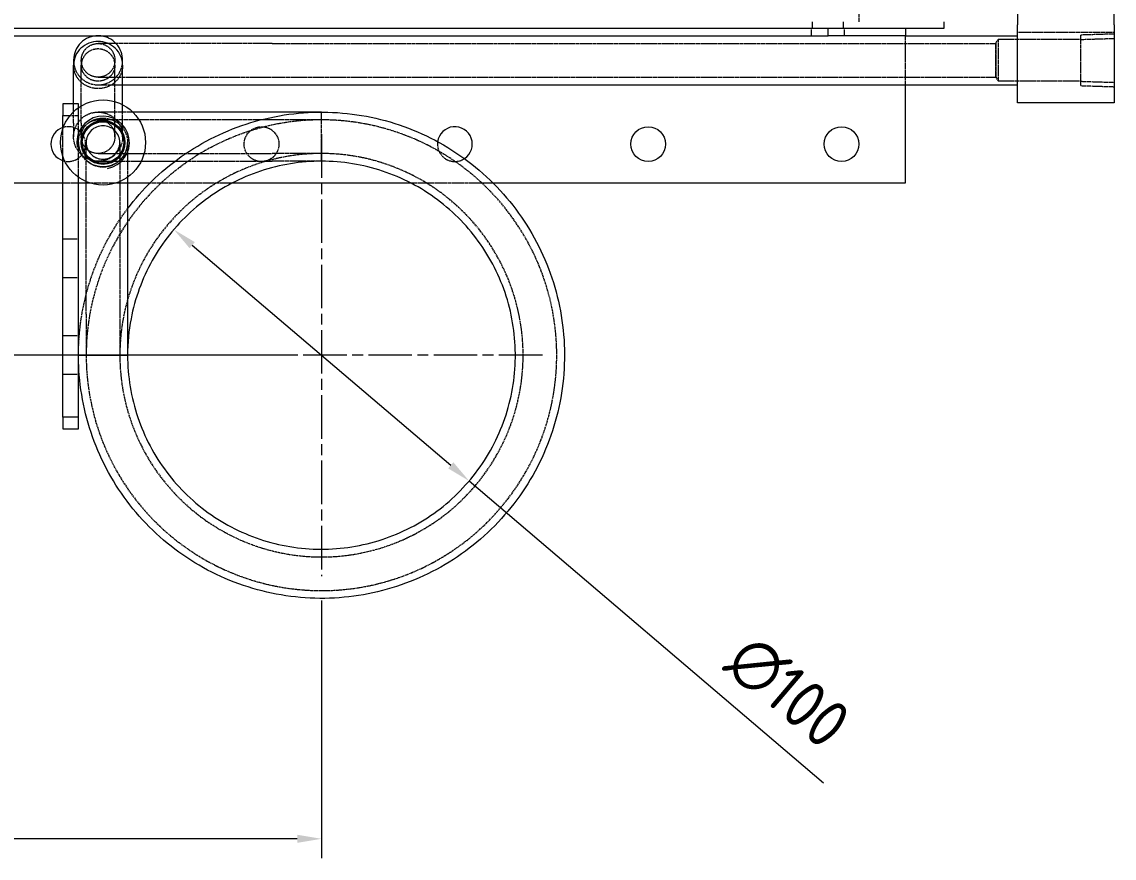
# Model space of a CAD drawing. Header units: millimetres. Extents: x 0 to 2102, y 0 to 1485.
# Drawn here: x 340.9 to 623.3, y 1011.3 to 1227.5 of the extents above; entities that cross this region are included whole.
import ezdxf

# ---------------------------------------------------------------- set-up
doc = ezdxf.new("R2010")
doc.units = ezdxf.units.MM
doc.header["$LTSCALE"] = 2.5
doc.linetypes.add('CHAIN', pattern=[0.3543, 0.2362, -0.0295, 0.0591, -0.0295])
doc.linetypes.add('DASHED', pattern=[0.2067, 0.1654, -0.0413])
for name, color, linetype, lineweight in [('가려진 것(ISO)', 2, 'DASHED', 5), ('가시적인 것(ISO)', 3, 'Continuous', 5), ('가시적인 좁은 것(ISO)', 3, 'Continuous', 5), ('중심 표식(ISO)', 1, 'Continuous', 5), ('치수(ISO)', 2, 'Continuous', 5)]:
    doc.layers.add(name, color=color, linetype=linetype, lineweight=lineweight)
doc.styles.add('치수 텍스트_PSTEK_POSCO', font='isocp.shx')
doc.dimstyles.new('치수_PSTEK_POSCO', dxfattribs={"dimscale": 2.5, "dimtxt": 5, "dimasz": 2.5, "dimexe": 2, "dimexo": 2.5, "dimgap": 1, "dimtad": 1, "dimrnd": 1e-08, "dimdsep": 46, "dimtxsty": '치수 텍스트_PSTEK_POSCO', "dimcen": 0.09, "dimdle": 10, "dimclrd": 7, "dimclre": 7, "dimclrt": 2, "dimadec": 1, "dimazin": 2, "dimtfac": 1, "dimtmove": 0, "dimatfit": 3, "dimfxl": 0, "dimtolj": 1, "dimlwd": -1, "dimlwe": -1, "dimarcsym": 0})

# ---------------------------------------------------------------- blocks, each defined once
blk = doc.blocks.new('*D40')
at = {"layer": 'Defpoints', "color": 0}
for p in [(418.34, 1312.04), (193.34, 1141.28), (418.34, 1141.28)]:
    blk.add_point(p, dxfattribs=at)
at = {"layer": '치수(ISO)', "color": 7}
for p, q in [((412.09, 1312.04), (188.34, 1312.04)), ((193.34, 1305.79), (193.34, 1147.53)), ((412.09, 1141.28), (188.34, 1141.28))]:
    blk.add_line(p, q, dxfattribs=at)
for points in [[(192.3, 1305.79), (194.39, 1305.79), (193.34, 1312.04)], [(192.3, 1147.53), (194.39, 1147.53), (193.34, 1141.28)]]:
    blk.add_solid(points, dxfattribs=at)
at = {"layer": '치수(ISO)', "color": 2, "insert": (184.59, 1205.72), "char_height": 12.5, "attachment_point": 4, "rotation": 90, "style": '치수 텍스트_PSTEK_POSCO'}
blk.add_mtext('\\A1;170.76', dxfattribs=at)
blk = doc.blocks.new('*D41')
at = {"layer": 'Defpoints', "color": 0}
for p in [(236.35, 1185.86), (418.34, 1084.13), (236.35, 1016.28)]:
    blk.add_point(p, dxfattribs=at)
at = {"layer": '치수(ISO)', "color": 7}
for p, q in [((236.35, 1179.61), (236.35, 1011.28)), ((418.34, 1077.88), (418.34, 1011.28)), ((412.09, 1016.28), (242.6, 1016.28))]:
    blk.add_line(p, q, dxfattribs=at)
for points in [[(242.6, 1017.32), (242.6, 1015.23), (236.35, 1016.28)], [(412.09, 1017.32), (412.09, 1015.23), (418.34, 1016.28)]]:
    blk.add_solid(points, dxfattribs=at)
at = {"layer": '치수(ISO)', "color": 2, "insert": (316.97, 1025.03), "char_height": 12.5, "attachment_point": 4, "style": '치수 텍스트_PSTEK_POSCO'}
blk.add_mtext('\\A1;182', dxfattribs=at)
blk = doc.blocks.new('*D43')
at = {"layer": 'Defpoints', "color": 0}
for p in [(380.16, 1173.78), (456.53, 1108.77)]:
    blk.add_point(p, dxfattribs=at)
at = {"layer": '치수(ISO)', "color": 7}
for p, q in [((384.92, 1169.73), (451.77, 1112.82)), ((456.53, 1108.77), (548.16, 1030.76))]:
    blk.add_line(p, q, dxfattribs=at)
for points in [[(385.59, 1170.52), (384.24, 1168.94), (380.16, 1173.78)], [(452.45, 1113.61), (451.09, 1112.03), (456.53, 1108.77)]]:
    blk.add_solid(points, dxfattribs=at)
at = {"layer": '치수(ISO)', "color": 2, "insert": (520.59, 1069.87), "char_height": 12.5, "attachment_point": 4, "rotation": 319.5918, "style": '치수 텍스트_PSTEK_POSCO'}
blk.add_mtext('\\A1; \\fAIGDT|b0|i0;\\H12.5000;n\\fisocp|b0|i0;\\H12.5000;100', dxfattribs=at)

msp = doc.modelspace()

# ---------------------------------------------------------------- linework, layer by layer
at = {"layer": '가려진 것(ISO)', "ltscale": 0.774069}
for p, q in [((557.346, 1229.456), (557.346, 1227.456)), ((545.346, 1225.856), (545.346, 1227.456)), ((553.346, 1225.856), (553.346, 1227.456)), ((545.096, 1223.856), (545.096, 1225.856)), ((553.596, 1223.856), (553.596, 1225.856))]:
    msp.add_line(p, q, dxfattribs=at)
at = {"layer": '가려진 것(ISO)', "ltscale": 0.75994}
msp.add_line((569.346, 1221.856), (569.346, 1223.856), dxfattribs=at)
at = {"layer": '가려진 것(ISO)', "ltscale": 0.722079}
msp.add_line((598.346, 1224.811), (623.346, 1224.811), dxfattribs=at)
at = {"layer": '가려진 것(ISO)', "ltscale": 0.724613}
for p, q in [((623.346, 1224.311), (614.738, 1224.042)), ((614.738, 1222.913), (623.346, 1223.182)), ((614.738, 1212.092), (623.346, 1211.823)), ((614.738, 1210.963), (623.346, 1210.694))]:
    msp.add_line(p, q, dxfattribs=at)
at = {"layer": '가려진 것(ISO)', "ltscale": 0.722872}
msp.add_line((614.738, 1210.963), (614.738, 1224.042), dxfattribs=at)
at = {"layer": '가려진 것(ISO)', "ltscale": 0.727602}
for p, q in [((405.578, 1221.856), (360.578, 1221.856)), ((360.578, 1213.156), (405.578, 1213.156)), ((405.578, 1202.127), (360.578, 1202.127)), ((360.578, 1193.427), (405.578, 1193.427))]:
    msp.add_line(p, q, dxfattribs=at)
at = {"layer": '가려진 것(ISO)', "ltscale": 0.725839}
msp.add_line((405.578, 1221.856), (592.742, 1221.856), dxfattribs=at)
at = {"layer": '가려진 것(ISO)', "ltscale": 0.714012}
msp.add_line((569.346, 1211.156), (569.346, 1221.856), dxfattribs=at)
at = {"layer": '가려진 것(ISO)', "ltscale": 0.756509}
msp.add_line((592.742, 1221.856), (593.346, 1222.862), dxfattribs=at)
at = {"layer": '가려진 것(ISO)', "ltscale": 0.724071}
msp.add_line((593.346, 1222.862), (593.346, 1212.143), dxfattribs=at)
at = {"layer": '가려진 것(ISO)', "ltscale": 0.726267}
for p, q in [((614.738, 1222.862), (593.346, 1222.862)), ((614.738, 1212.143), (593.346, 1212.143))]:
    msp.add_line(p, q, dxfattribs=at)
at = {"layer": '가려진 것(ISO)', "ltscale": 0.716013}
for p, q in [((356.228, 1217.506), (356.228, 1216.283)), ((364.928, 1216.283), (364.928, 1217.506))]:
    msp.add_line(p, q, dxfattribs=at)
at = {"layer": '가려진 것(ISO)', "ltscale": 0.726214}
for p, q in [((356.228, 1201.246), (356.228, 1216.283)), ((364.928, 1201.246), (364.928, 1216.283))]:
    msp.add_line(p, q, dxfattribs=at)
at = {"layer": '가려진 것(ISO)', "ltscale": 0.725819}
msp.add_line((405.578, 1213.156), (592.737, 1213.156), dxfattribs=at)
at = {"layer": '가려진 것(ISO)', "ltscale": 0.76288}
msp.add_line((592.737, 1213.156), (593.346, 1212.143), dxfattribs=at)
at = {"layer": '가려진 것(ISO)', "ltscale": 0.720375}
msp.add_line((360.578, 1211.156), (366.928, 1211.156), dxfattribs=at)
at = {"layer": '가려진 것(ISO)', "ltscale": 0.722789}
msp.add_line((354.228, 1201.246), (354.228, 1206.277), dxfattribs=at)
at = {"layer": '가려진 것(ISO)', "ltscale": 0.774773}
msp.add_line((355.496, 1203.277), (355.496, 1205.259), dxfattribs=at)
at = {"layer": '가려진 것(ISO)', "ltscale": 0.726643}
msp.add_line((369.551, 1204.127), (360.578, 1204.127), dxfattribs=at)
at = {"layer": '가려진 것(ISO)', "ltscale": 0.724778}
msp.add_line((366.928, 1201.246), (366.928, 1206.032), dxfattribs=at)
at = {"layer": '가려진 것(ISO)', "ltscale": 0.688593}
msp.add_line((353.361, 1203.277), (355.496, 1203.277), dxfattribs=at)
at = {"layer": '가려진 것(ISO)', "ltscale": 0.725669}
for p, q in [((354.228, 1201.246), (354.228, 1197.777)), ((356.228, 1201.246), (356.228, 1197.777)), ((364.928, 1197.777), (364.928, 1201.246)), ((366.928, 1197.777), (366.928, 1201.246))]:
    msp.add_line(p, q, dxfattribs=at)
at = {"layer": '가려진 것(ISO)', "ltscale": 0.719273}
msp.add_line((355.496, 1187.295), (355.496, 1203.277), dxfattribs=at)
at = {"layer": '가려진 것(ISO)', "ltscale": 0.72669}
for p, q in [((418.346, 1202.127), (405.578, 1202.127)), ((418.346, 1193.427), (405.578, 1193.427)), ((418.346, 1191.427), (405.578, 1191.427))]:
    msp.add_line(p, q, dxfattribs=at)
at = {"layer": '가려진 것(ISO)', "ltscale": 0.7209}
msp.add_line((351.496, 1192.552), (351.496, 1200.002), dxfattribs=at)
at = {"layer": '가려진 것(ISO)', "ltscale": 0.728105}
msp.add_line((360.578, 1191.427), (371.719, 1191.427), dxfattribs=at)
at = {"layer": '가려진 것(ISO)', "ltscale": 0.726235}
msp.add_line((380.463, 1191.427), (405.578, 1191.427), dxfattribs=at)
at = {"layer": '가려진 것(ISO)', "ltscale": 0.718164}
msp.add_line((351.496, 1185.856), (368.196, 1185.856), dxfattribs=at)
at = {"layer": '가려진 것(ISO)', "ltscale": 0.724221}
for p, q in [((374.042, 1185.856), (395.374, 1185.856)), ((441.318, 1185.856), (462.649, 1185.856))]:
    msp.add_line(p, q, dxfattribs=at)
at = {"layer": '가려진 것(ISO)', "ltscale": 0.703699}
for p, q in [((355.496, 1171.277), (351.496, 1171.277)), ((355.496, 1161.277), (351.496, 1161.277)), ((355.496, 1146.277), (351.496, 1146.277)), ((355.496, 1136.277), (351.496, 1136.277))]:
    msp.add_line(p, q, dxfattribs=at)
at = {"layer": '가려진 것(ISO)', "ltscale": 0.714357}
for p, q in [((357.496, 1151.914), (357.496, 1141.277)), ((366.196, 1151.914), (366.196, 1141.277))]:
    msp.add_line(p, q, dxfattribs=at)
at = {"layer": '가려진 것(ISO)', "ltscale": 0.729543}
msp.add_circle((402.846, 1195.856), 4.5, dxfattribs=at)
at = {"layer": '가려진 것(ISO)', "ltscale": 0.725879}
msp.add_arc((352.846, 1195.856), 4.5, 252.5424, 107.4576, dxfattribs=at)
at = {"layer": '가려진 것(ISO)', "ltscale": 0.713088}
msp.add_arc((452.846, 1195.856), 4.5, 172.01839, 303.38707, dxfattribs=at)
at = {"layer": '가려진 것(ISO)', "ltscale": 0.726075}
msp.add_ellipse((361.846, 1196.277), major_axis=(-6.35, 0), ratio=0.9936247, dxfattribs=at)
at = {"layer": '가려진 것(ISO)', "ltscale": 0.724547}
for points, knots in [([(360.578, 1221.856), (360.257, 1221.856), (359.938, 1221.821), (359.312, 1221.68), (359.008, 1221.576), (358.206, 1221.196), (357.746, 1220.856), (356.983, 1220.019), (356.686, 1219.53), (356.298, 1218.466), (356.209, 1217.901), (356.254, 1216.769), (356.386, 1216.213), (356.857, 1215.183), (357.191, 1214.718), (358.018, 1213.944), (358.503, 1213.641), (359.562, 1213.239), (360.126, 1213.143), (361.259, 1213.173), (361.816, 1213.298), (362.853, 1213.756), (363.321, 1214.083), (364.107, 1214.9), (364.416, 1215.381), (364.832, 1216.435), (364.935, 1216.997), (364.92, 1218.13), (364.802, 1218.689), (364.359, 1219.732), (364.037, 1220.205), (363.231, 1221), (362.754, 1221.316), (361.706, 1221.746), (361.145, 1221.856), (360.578, 1221.856)], [-2.7413814, -2.7413814, -2.7413814, -2.7413814, -2.6451683, -2.6451683, -2.5489552, -2.5489552, -2.3790248, -2.3790248, -2.2090945, -2.2090945, -2.0391642, -2.0391642, -1.8692338, -1.8692338, -1.6993035, -1.6993035, -1.5293731, -1.5293731, -1.3594428, -1.3594428, -1.1895124, -1.1895124, -1.0195821, -1.0195821, -0.8496517, -0.8496517, -0.6797214, -0.6797214, -0.509791, -0.509791, -0.3398607, -0.3398607, -0.1699303, -0.1699303, 0, 0, 0, 0]), ([(592.742, 1221.856), (592.742, 1221.856), (592.742, 1221.853), (592.742, 1221.809), (592.741, 1221.661), (592.741, 1221.163), (592.741, 1220.817), (592.74, 1219.972), (592.74, 1219.481), (592.739, 1218.415), (592.739, 1217.85), (592.738, 1216.722), (592.738, 1216.169), (592.737, 1215.146), (592.737, 1214.686), (592.737, 1213.922), (592.737, 1213.624), (592.736, 1213.231), (592.737, 1213.14), (592.737, 1213.178), (592.737, 1213.306), (592.737, 1213.768), (592.738, 1214.098), (592.738, 1214.916), (592.739, 1215.397), (592.739, 1216.448), (592.74, 1217.009), (592.74, 1218.139), (592.741, 1218.696), (592.741, 1219.735), (592.741, 1220.206), (592.742, 1220.602), (592.742, 1220.835), (592.742, 1221.04), (592.742, 1221.387), (592.742, 1221.528), (592.742, 1221.781), (592.742, 1221.856), (592.742, 1221.856)], [-2.4018416, -2.4018416, -2.4018416, -2.4018416, -2.3726947, -2.3726947, -2.2028271, -2.2028271, -2.0333275, -2.0333275, -1.8638357, -1.8638357, -1.6943519, -1.6943519, -1.5248763, -1.5248763, -1.3554091, -1.3554091, -1.1859506, -1.1859506, -1.0165008, -1.0165008, -0.8470601, -0.8470601, -0.6776286, -0.6776286, -0.5082065, -0.5082065, -0.3387942, -0.3387942, -0.169392, -0.169392, 0, 0, 0, 0.0994591, 0.0994591, 0.1990124, 0.1990124, 0.339499, 0.339499, 0.339499, 0.339499]), ([(360.578, 1202.127), (360.257, 1202.127), (359.938, 1202.092), (359.312, 1201.951), (359.008, 1201.846), (358.206, 1201.467), (357.746, 1201.127), (356.983, 1200.29), (356.686, 1199.801), (356.298, 1198.737), (356.209, 1198.172), (356.254, 1197.04), (356.386, 1196.484), (356.857, 1195.453), (357.191, 1194.989), (358.018, 1194.215), (358.503, 1193.912), (359.562, 1193.51), (360.126, 1193.414), (361.259, 1193.443), (361.816, 1193.569), (362.853, 1194.026), (363.321, 1194.354), (364.107, 1195.171), (364.416, 1195.652), (364.832, 1196.705), (364.935, 1197.268), (364.92, 1198.401), (364.802, 1198.96), (364.359, 1200.002), (364.037, 1200.475), (363.231, 1201.271), (362.754, 1201.586), (361.706, 1202.016), (361.145, 1202.127), (360.578, 1202.127)], [-2.7413814, -2.7413814, -2.7413814, -2.7413814, -2.6451683, -2.6451683, -2.5489552, -2.5489552, -2.3790248, -2.3790248, -2.2090945, -2.2090945, -2.0391642, -2.0391642, -1.8692338, -1.8692338, -1.6993035, -1.6993035, -1.5293731, -1.5293731, -1.3594428, -1.3594428, -1.1895124, -1.1895124, -1.0195821, -1.0195821, -0.8496517, -0.8496517, -0.6797214, -0.6797214, -0.509791, -0.509791, -0.3398607, -0.3398607, -0.1699303, -0.1699303, 0, 0, 0, 0])]:
    msp.add_open_spline(points, degree=3, knots=knots, dxfattribs=at)
at = {"layer": '가려진 것(ISO)', "ltscale": 0.735198}
for points, knots in [([(360.578, 1220.45), (360.577, 1220.45), (360.576, 1220.45), (360.008, 1220.449), (359.448, 1220.343), (358.399, 1219.93), (357.922, 1219.628), (357.116, 1218.864), (356.794, 1218.409), (356.351, 1217.408), (356.234, 1216.871), (356.228, 1216.312), (356.228, 1216.298), (356.228, 1216.283)], [0.68137623, 0.68137623, 0.68137623, 0.68137623, 0.68171987, 0.68171987, 0.85164767, 0.85164767, 1.0218082, 1.0218082, 1.19226333, 1.19226333, 1.36275004, 1.36275004, 1.36738789, 1.36738789, 1.36738789, 1.36738789]), ([(364.928, 1216.283), (364.928, 1216.298), (364.928, 1216.312), (364.922, 1216.883), (364.8, 1217.432), (364.345, 1218.437), (364.022, 1218.885), (363.216, 1219.64), (362.741, 1219.939), (361.698, 1220.345), (361.141, 1220.45), (360.578, 1220.45)], [-0.00464278, -0.00464278, -0.00464278, -0.00464278, 0, 0, 0.17421461, 0.17421461, 0.34351129, 0.34351129, 0.51260319, 0.51260319, 0.68137623, 0.68137623, 0.68137623, 0.68137623])]:
    msp.add_open_spline(points, degree=3, knots=knots, dxfattribs=at)
at = {"layer": '가려진 것(ISO)', "ltscale": 0.728396}
for points, knots in [([(354.228, 1217.506), (354.228, 1216.708), (354.379, 1215.916), (354.976, 1214.404), (355.427, 1213.702), (356.574, 1212.509), (357.258, 1212.031), (358.771, 1211.363), (359.585, 1211.18), (361.238, 1211.137), (362.061, 1211.277), (363.607, 1211.864), (364.315, 1212.306), (365.522, 1213.437), (366.01, 1214.114), (366.697, 1215.618), (366.891, 1216.43), (366.927, 1217.34), (366.928, 1217.423), (366.928, 1217.506)], [1.0005727, 1.0005727, 1.0005727, 1.0005727, 1.2402962, 1.2402962, 1.4883554, 1.4883554, 1.7364147, 1.7364147, 1.9844739, 1.9844739, 2.2325332, 2.2325332, 2.4805924, 2.4805924, 2.7286516, 2.7286516, 2.9767109, 2.9767109, 3.0017325, 3.0017325, 3.0017325, 3.0017325]), ([(360.578, 1204.127), (359.751, 1204.127), (358.932, 1203.966), (357.402, 1203.338), (356.706, 1202.877), (355.529, 1201.716), (355.06, 1201.025), (354.412, 1199.504), (354.24, 1198.687), (354.218, 1197.034), (354.369, 1196.213), (354.976, 1194.675), (355.427, 1193.972), (356.574, 1192.78), (357.258, 1192.302), (358.771, 1191.634), (359.585, 1191.451), (361.238, 1191.408), (362.061, 1191.547), (363.607, 1192.135), (364.315, 1192.577), (365.522, 1193.707), (366.01, 1194.385), (366.697, 1195.889), (366.891, 1196.701), (366.956, 1198.353), (366.827, 1199.178), (366.26, 1200.731), (365.827, 1201.445), (364.713, 1202.667), (364.041, 1203.163), (362.871, 1203.717), (362.427, 1203.87), (361.513, 1204.075), (361.046, 1204.127), (360.578, 1204.127)], [0, 0, 0, 0, 0.2480592, 0.2480592, 0.4961185, 0.4961185, 0.7441777, 0.7441777, 0.992237, 0.992237, 1.2402962, 1.2402962, 1.4883554, 1.4883554, 1.7364147, 1.7364147, 1.9844739, 1.9844739, 2.2325332, 2.2325332, 2.4805924, 2.4805924, 2.7286516, 2.7286516, 2.9767109, 2.9767109, 3.2247701, 3.2247701, 3.4728294, 3.4728294, 3.7208886, 3.7208886, 3.8613376, 3.8613376, 4.0017867, 4.0017867, 4.0017867, 4.0017867]), ([(418.346, 1191.427), (418.346, 1191.427), (418.346, 1191.428), (418.346, 1191.451), (418.346, 1191.634), (418.346, 1192.302), (418.346, 1192.78), (418.346, 1193.972), (418.346, 1194.675), (418.346, 1196.213), (418.346, 1197.034), (418.346, 1198.687), (418.346, 1199.504), (418.346, 1201.025), (418.346, 1201.716), (418.346, 1202.877), (418.346, 1203.338), (418.346, 1203.966), (418.346, 1204.062), (418.346, 1204.127)], [-2.0011503, -2.0011503, -2.0011503, -2.0011503, -1.9844739, -1.9844739, -1.7364147, -1.7364147, -1.4883554, -1.4883554, -1.2402962, -1.2402962, -0.992237, -0.992237, -0.7441777, -0.7441777, -0.4961185, -0.4961185, -0.2480592, -0.2480592, 0, 0, 0, 0])]:
    msp.add_open_spline(points, degree=3, knots=knots, dxfattribs=at)
at = {"layer": '가려진 것(ISO)', "ltscale": 0.729044}
msp.add_open_spline([(366.928, 1216.283), (366.928, 1216.261), (366.928, 1216.238), (366.919, 1215.425), (366.749, 1214.642), (366.104, 1213.18), (365.635, 1212.515), (364.457, 1211.396), (363.758, 1210.952), (362.225, 1210.347), (361.406, 1210.192), (359.756, 1210.192), (358.942, 1210.345), (357.42, 1210.941), (356.728, 1211.377), (355.553, 1212.478), (355.082, 1213.134), (354.417, 1214.602), (354.238, 1215.404), (354.228, 1216.238), (354.228, 1216.261), (354.228, 1216.283)], degree=3, knots=[-0.0069437, -0.0069437, -0.0069437, -0.0069437, 0, 0, 0.2482328, 0.2482328, 0.4972073, 0.4972073, 0.7462968, 0.7462968, 0.9944835, 0.9944835, 1.241308, 1.241308, 1.4875658, 1.4875658, 1.7345325, 1.7345325, 1.9891333, 1.9891333, 1.9960783, 1.9960783, 1.9960783, 1.9960783], dxfattribs=at)
at = {"layer": '가려진 것(ISO)', "ltscale": 0.73525}
msp.add_open_spline([(364.928, 1216.283), (364.928, 1216.268), (364.928, 1216.253), (364.923, 1215.831), (364.857, 1215.426), (364.603, 1214.648), (364.416, 1214.278), (363.859, 1213.492), (363.454, 1213.106), (362.511, 1212.507), (361.983, 1212.298), (360.873, 1212.086), (360.301, 1212.085), (359.187, 1212.293), (358.656, 1212.502), (357.707, 1213.102), (357.298, 1213.49), (356.66, 1214.392), (356.436, 1214.899), (356.262, 1215.698), (356.231, 1215.967), (356.228, 1216.253), (356.228, 1216.268), (356.228, 1216.283)], degree=3, knots=[-0.0046404, -0.0046404, -0.0046404, -0.0046404, 0, 0, 0.1277231, 0.1277231, 0.2556607, 0.2556607, 0.4255081, 0.4255081, 0.5952154, 0.5952154, 0.7652195, 0.7652195, 0.9357144, 0.9357144, 1.1065371, 1.1065371, 1.2773599, 1.2773599, 1.3622857, 1.3622857, 1.3669252, 1.3669252, 1.3669252, 1.3669252], dxfattribs=at)
at = {"layer": '가려진 것(ISO)', "ltscale": 0.726031}
msp.add_open_spline([(357.496, 1141.277), (357.496, 1144.343), (357.729, 1147.415), (359.174, 1156.901), (361.238, 1163.281), (367.182, 1174.844), (371.115, 1180.184), (380.349, 1189.244), (385.765, 1193.075), (397.384, 1198.768), (403.731, 1200.699), (416.551, 1202.444), (423.183, 1202.278), (435.9, 1199.898), (442.143, 1197.653), (453.464, 1191.389), (458.683, 1187.293), (467.456, 1177.784), (471.12, 1172.252), (476.453, 1160.464), (478.188, 1154.061), (479.539, 1141.193), (479.17, 1134.569), (476.4, 1121.931), (473.964, 1115.76), (467.356, 1104.637), (463.102, 1099.546), (453.327, 1091.069), (447.686, 1087.577), (435.74, 1082.608), (429.287, 1081.07), (416.384, 1080.116), (409.774, 1080.687), (397.227, 1083.844), (391.133, 1086.468), (380.218, 1093.414), (375.26, 1097.823), (367.087, 1107.853), (363.77, 1113.599), (359.171, 1125.692), (357.831, 1132.19), (357.515, 1139.527), (357.496, 1140.402), (357.496, 1141.277)], degree=3, knots=[257.2218153, 257.2218153, 257.2218153, 257.2218153, 258.1406103, 258.1406103, 260.1030229, 260.1030229, 262.0448845, 262.0448845, 263.9874818, 263.9874818, 265.9300529, 265.9300529, 267.872625, 267.872625, 269.815197, 269.815197, 271.757769, 271.757769, 273.7003411, 273.7003411, 275.6429131, 275.6429131, 277.5854851, 277.5854851, 279.5280571, 279.5280571, 281.4706292, 281.4706292, 283.4132012, 283.4132012, 285.3557732, 285.3557732, 287.2983452, 287.2983452, 289.2409173, 289.2409173, 291.1834893, 291.1834893, 293.1260613, 293.1260613, 295.0686333, 295.0686333, 295.3313686, 295.3313686, 295.3313686, 295.3313686], dxfattribs=at)
at = {"layer": '가려진 것(ISO)', "ltscale": 0.725766}
msp.add_open_spline([(355.496, 1196.277), (355.496, 1196.204), (355.497, 1196.13), (355.523, 1195.389), (355.656, 1194.717), (356.123, 1193.462), (356.465, 1192.862), (357.311, 1191.812), (357.828, 1191.348), (358.97, 1190.616), (359.61, 1190.338), (360.927, 1190.003), (361.621, 1189.941), (362.972, 1190.037), (363.646, 1190.195), (364.89, 1190.705), (365.477, 1191.062), (366.494, 1191.93), (366.937, 1192.45), (367.633, 1193.596), (367.893, 1194.237), (368.115, 1195.222), (368.163, 1195.556), (368.192, 1196.019), (368.196, 1196.148), (368.196, 1196.277)], degree=3, knots=[0, 0, 0, 0, 0.0220429, 0.0220429, 0.2223729, 0.2223729, 0.4240107, 0.4240107, 0.6271201, 0.6271201, 0.8310897, 0.8310897, 1.0348123, 1.0348123, 1.2373399, 1.2373399, 1.4383962, 1.4383962, 1.6382945, 1.6382945, 1.8406462, 1.8406462, 1.9412008, 1.9412008, 1.9798693, 1.9798693, 1.9798693, 1.9798693], dxfattribs=at)
at = {"layer": '가려진 것(ISO)', "ltscale": 0.727065}
msp.add_open_spline([(357.496, 1151.914), (357.496, 1157.284), (357.496, 1162.623), (357.496, 1172.32), (357.496, 1176.816), (357.496, 1184.524), (357.496, 1187.83), (357.496, 1192.85), (357.496, 1194.626), (357.496, 1195.988), (357.496, 1196.234), (357.496, 1196.274), (357.496, 1196.276), (357.496, 1196.277), (357.496, 1196.277), (357.496, 1196.277), (357.496, 1196.277), (357.496, 1196.277), (357.496, 1196.277), (357.496, 1196.277), (357.496, 1196.277), (357.496, 1196.277), (357.496, 1196.277), (357.496, 1196.277), (357.496, 1196.277), (357.496, 1196.277)], degree=3, knots=[0, 0, 0, 0, 1.621457, 1.621457, 3.2136237, 3.2136237, 4.8068419, 4.8068419, 6.4000227, 6.4000227, 7.1888976, 7.1888976, 7.2386906, 7.2386906, 7.2573628, 7.2573628, 7.2598628, 7.2598628, 7.2604878, 7.2604878, 7.2605659, 7.2605659, 7.260605, 7.260605, 7.2606245, 7.2606245, 7.2606245, 7.2606245], dxfattribs=at)
at = {"layer": '가려진 것(ISO)', "ltscale": 0.727071}
msp.add_open_spline([(366.196, 1196.277), (366.196, 1196.277), (366.196, 1196.277), (366.196, 1196.277), (366.196, 1196.277), (366.196, 1196.277), (366.196, 1196.277), (366.196, 1196.277), (366.196, 1196.277), (366.196, 1196.277), (366.196, 1196.277), (366.196, 1196.277), (366.196, 1196.277), (366.196, 1196.276), (366.196, 1196.27), (366.196, 1196.248), (366.196, 1196.228), (366.196, 1196.127), (366.196, 1196), (366.196, 1195.466), (366.196, 1194.904), (366.196, 1192.61), (366.196, 1190.225), (366.196, 1184.115), (366.196, 1180.313), (366.196, 1171.736), (366.196, 1166.841), (366.196, 1158.55), (366.196, 1155.243), (366.196, 1151.914)], degree=3, knots=[0.0000042, 0.0000042, 0.0000042, 0.0000042, 0.0000488, 0.0000488, 0.0001465, 0.0001465, 0.0005371, 0.0005371, 0.0020996, 0.0020996, 0.0052246, 0.0052246, 0.0157277, 0.0157277, 0.1277676, 0.1277676, 0.2771614, 0.2771614, 0.6758174, 0.6758174, 1.464692, 1.464692, 3.0578957, 3.0578957, 4.650468, 4.650468, 6.2606901, 6.2606901, 7.2657797, 7.2657797, 7.2657797, 7.2657797], dxfattribs=at)
at = {"layer": '가려진 것(ISO)', "ltscale": 0.727174}
msp.add_open_spline([(368.196, 1196.277), (368.196, 1196.277), (368.196, 1196.277), (368.196, 1196.277), (368.196, 1196.277), (368.196, 1196.277), (368.196, 1196.277), (368.196, 1196.277), (368.196, 1196.277), (368.196, 1196.277), (368.196, 1196.277), (368.196, 1196.277), (368.196, 1196.277), (368.196, 1196.276), (368.196, 1196.27), (368.196, 1196.248), (368.196, 1196.228), (368.196, 1196.127), (368.196, 1196), (368.196, 1195.466), (368.196, 1194.904), (368.196, 1192.631), (368.196, 1190.291), (368.196, 1187.295)], degree=3, knots=[0.0000053, 0.0000053, 0.0000053, 0.0000053, 0.0000488, 0.0000488, 0.0001465, 0.0001465, 0.0005371, 0.0005371, 0.0020996, 0.0020996, 0.0052246, 0.0052246, 0.0157277, 0.0157277, 0.1277676, 0.1277676, 0.2771614, 0.2771614, 0.6758174, 0.6758174, 1.464692, 1.464692, 3.0360386, 3.0360386, 3.0360386, 3.0360386], dxfattribs=at)
at = {"layer": '가려진 것(ISO)', "ltscale": 0.725587}
msp.add_open_spline([(366.196, 1141.277), (366.196, 1135.632), (367.136, 1129.915), (370.721, 1119.318), (373.377, 1114.293), (380.056, 1105.441), (384.162, 1101.505), (393.291, 1095.205), (398.428, 1092.762), (409.077, 1089.659), (414.722, 1088.958), (425.806, 1089.366), (431.384, 1090.48), (441.776, 1094.358), (446.719, 1097.171), (455.361, 1104.125), (459.167, 1108.352), (465.178, 1117.674), (467.459, 1122.885), (470.229, 1133.625), (470.752, 1139.289), (469.998, 1150.356), (468.711, 1155.896), (464.51, 1166.162), (461.544, 1171.015), (454.323, 1179.435), (449.979, 1183.107), (440.474, 1188.824), (435.195, 1190.941), (424.373, 1193.374), (418.695, 1193.72), (407.658, 1192.62), (402.16, 1191.161), (392.031, 1186.641), (387.273, 1183.525), (379.083, 1176.045), (375.548, 1171.588), (370.131, 1161.909), (368.18, 1156.566), (366.513, 1147.893), (366.2, 1144.583), (366.2, 1141.277)], degree=3, knots=[0, 0, 0, 0, 1.6955723, 1.6955723, 3.3604785, 3.3604785, 5.0264869, 5.0264869, 6.692456, 6.692456, 8.3584266, 8.3584266, 10.0243971, 10.0243971, 11.6903675, 11.6903675, 13.356338, 13.356338, 15.0223085, 15.0223085, 16.688279, 16.688279, 18.3542495, 18.3542495, 20.02022, 20.02022, 21.6861904, 21.6861904, 23.3521609, 23.3521609, 25.0181314, 25.0181314, 26.6841019, 26.6841019, 28.3500724, 28.3500724, 30.0160429, 30.0160429, 31.6820133, 31.6820133, 32.6689632, 32.6689632, 32.6689632, 32.6689632], dxfattribs=at)
at = {"layer": '가려진 것(ISO)', "ltscale": 0.722495}
msp.add_open_spline([(355.496, 1141.277), (355.496, 1144.465), (355.74, 1147.659), (357.245, 1157.474), (359.383, 1164.06), (364.109, 1173.234), (366.033, 1176.288), (368.2, 1179.157)], degree=3, knots=[265.6602945, 265.6602945, 265.6602945, 265.6602945, 266.6154877, 266.6154877, 268.6417745, 268.6417745, 269.7143712, 269.7143712, 269.7143712, 269.7143712], dxfattribs=at)
at = {"layer": '가시적인 것(ISO)'}
for p, q in [((598.346, 1246.811), (598.346, 1226.656)), ((623.346, 1226.656), (623.346, 1246.811)), ((579.346, 1225.856), (579.346, 1227.456)), ((598.346, 1206.502), (598.346, 1226.656)), ((623.346, 1226.656), (623.346, 1206.502)), ((226.346, 1225.856), (579.346, 1225.856)), ((256.346, 1223.856), (549.346, 1223.856)), ((549.346, 1223.856), (549.346, 1225.856)), ((569.346, 1223.856), (549.346, 1223.856)), ((569.346, 1225.856), (569.346, 1223.856)), ((569.346, 1223.856), (598.346, 1223.856)), ((354.228, 1217.506), (354.228, 1216.283)), ((354.228, 1206.277), (354.228, 1216.283)), ((366.928, 1216.283), (366.928, 1217.506)), ((366.928, 1206.032), (366.928, 1216.283)), ((366.928, 1211.156), (405.578, 1211.156)), ((405.578, 1211.156), (598.346, 1211.156)), ((569.346, 1185.856), (569.346, 1211.156)), ((351.496, 1206.277), (351.496, 1203.277)), ((355.496, 1206.277), (351.496, 1206.277)), ((355.496, 1205.259), (355.496, 1206.277)), ((623.346, 1206.502), (598.346, 1206.502)), ((405.578, 1204.127), (369.551, 1204.127)), ((418.346, 1204.127), (405.578, 1204.127)), ((351.496, 1203.277), (353.361, 1203.277)), ((351.496, 1200.002), (351.496, 1203.277)), ((351.496, 1125.277), (351.496, 1192.552)), ((371.719, 1191.427), (380.463, 1191.427)), ((355.496, 1125.277), (355.496, 1187.295)), ((236.346, 1185.856), (351.496, 1185.856)), ((368.196, 1185.856), (374.042, 1185.856)), ((395.374, 1185.856), (441.318, 1185.856)), ((462.649, 1185.856), (569.346, 1185.856)), ((368.196, 1151.914), (368.196, 1141.277)), ((355.496, 1141.277), (368.196, 1141.277)), ((351.496, 1125.277), (351.496, 1122.277)), ((355.496, 1125.277), (351.496, 1125.277)), ((355.496, 1122.277), (355.496, 1125.277)), ((351.496, 1122.277), (355.496, 1122.277))]:
    msp.add_line(p, q, dxfattribs=at)
for centre, radius in [((361.846, 1196.277), 11), ((361.846, 1196.277), 5.679), ((361.846, 1196.277), 5.41), ((361.846, 1196.277), 5.359), ((502.846, 1195.856), 4.5), ((552.846, 1195.856), 4.5)]:
    msp.add_circle(centre, radius, dxfattribs=at)
for centre, start, end in [((352.846, 1195.856), 107.4576, 252.5424), ((452.846, 1195.856), 303.38707, 172.01839)]:
    msp.add_arc(centre, 4.5, start, end, dxfattribs=at)
for points, knots in [([(360.578, 1223.856), (359.751, 1223.856), (358.932, 1223.695), (357.402, 1223.067), (356.706, 1222.607), (355.529, 1221.445), (355.06, 1220.755), (354.412, 1219.233), (354.24, 1218.417), (354.228, 1217.562), (354.228, 1217.534), (354.228, 1217.506)], [0, 0, 0, 0, 0.2480592, 0.2480592, 0.4961185, 0.4961185, 0.7441777, 0.7441777, 0.992237, 0.992237, 1.0005727, 1.0005727, 1.0005727, 1.0005727]), ([(366.928, 1217.506), (366.928, 1218.249), (366.798, 1218.986), (366.26, 1220.461), (365.827, 1221.175), (364.713, 1222.397), (364.041, 1222.893), (362.871, 1223.447), (362.427, 1223.599), (361.513, 1223.805), (361.046, 1223.856), (360.578, 1223.856)], [3.0017325, 3.0017325, 3.0017325, 3.0017325, 3.2247701, 3.2247701, 3.4728294, 3.4728294, 3.7208886, 3.7208886, 3.8613376, 3.8613376, 4.0017867, 4.0017867, 4.0017867, 4.0017867]), ([(360.578, 1222.364), (359.756, 1222.364), (358.941, 1222.211), (357.419, 1221.617), (356.726, 1221.181), (355.551, 1220.082), (355.081, 1219.428), (354.416, 1217.962), (354.238, 1217.161), (354.228, 1216.327), (354.228, 1216.305), (354.228, 1216.283)], [0.9944683, 0.9944683, 0.9944683, 0.9944683, 1.2412819, 1.2412819, 1.4878055, 1.4878055, 1.7344605, 1.7344605, 1.9889297, 1.9889297, 1.9958788, 1.9958788, 1.9958788, 1.9958788]), ([(366.928, 1216.283), (366.928, 1216.305), (366.928, 1216.327), (366.919, 1217.157), (366.742, 1217.954), (366.081, 1219.419), (365.611, 1220.075), (364.436, 1221.177), (363.743, 1221.614), (362.219, 1222.211), (361.403, 1222.364), (360.578, 1222.364)], [-0.0069416, -0.0069416, -0.0069416, -0.0069416, 0, 0, 0.2531766, 0.2531766, 0.5003435, 0.5003435, 0.7471374, 0.7471374, 0.9944683, 0.9944683, 0.9944683, 0.9944683]), ([(368.2, 1179.157), (370.084, 1181.651), (372.151, 1184.007), (379.144, 1190.855), (384.742, 1194.808), (396.747, 1200.676), (403.304, 1202.665), (416.546, 1204.456), (423.396, 1204.279), (436.528, 1201.809), (442.974, 1199.485), (454.661, 1193.007), (460.048, 1188.771), (469.101, 1178.943), (472.88, 1173.227), (478.378, 1161.048), (480.166, 1154.433), (481.55, 1141.142), (481.164, 1134.301), (478.293, 1121.25), (475.773, 1114.878), (468.94, 1103.395), (464.541, 1098.141), (454.44, 1089.393), (448.612, 1085.791), (436.27, 1080.668), (429.603, 1079.084), (416.277, 1078.107), (409.45, 1078.702), (396.494, 1081.971), (390.202, 1084.685), (378.933, 1091.866), (373.816, 1096.423), (365.381, 1106.787), (361.959, 1112.724), (357.216, 1125.216), (355.837, 1131.928), (355.515, 1139.494), (355.496, 1140.386), (355.496, 1141.277)], [269.7143712, 269.7143712, 269.7143712, 269.7143712, 270.6472373, 270.6472373, 272.6534455, 272.6534455, 274.6596271, 274.6596271, 276.6658097, 276.6658097, 278.6719922, 278.6719922, 280.6781748, 280.6781748, 282.6843573, 282.6843573, 284.6905399, 284.6905399, 286.6967224, 286.6967224, 288.7029049, 288.7029049, 290.7090875, 290.7090875, 292.71527, 292.71527, 294.7214526, 294.7214526, 296.7276351, 296.7276351, 298.7338176, 298.7338176, 300.7400002, 300.7400002, 302.7461827, 302.7461827, 304.7523653, 304.7523653, 305.0200275, 305.0200275, 305.0200275, 305.0200275]), ([(357.496, 1196.277), (357.496, 1196.822), (357.606, 1197.403), (358.052, 1198.47), (358.389, 1198.956), (359.163, 1199.722), (359.651, 1200.053), (360.721, 1200.492), (361.302, 1200.599), (362.39, 1200.599), (362.971, 1200.492), (364.04, 1200.053), (364.529, 1199.722), (365.303, 1198.956), (365.639, 1198.47), (366.086, 1197.403), (366.196, 1196.822), (366.196, 1195.732), (366.086, 1195.151), (365.639, 1194.084), (365.303, 1193.598), (364.529, 1192.832), (364.04, 1192.501), (362.971, 1192.062), (362.39, 1191.955), (361.302, 1191.955), (360.721, 1192.062), (359.651, 1192.501), (359.163, 1192.832), (358.389, 1193.598), (358.052, 1194.084), (357.606, 1195.151), (357.496, 1195.732), (357.496, 1196.277)], [0, 0, 0, 0, 0.1634567, 0.1634567, 0.3269134, 0.3269134, 0.4901322, 0.4901322, 0.6533509, 0.6533509, 0.8165696, 0.8165696, 0.9797884, 0.9797884, 1.1432451, 1.1432451, 1.3067018, 1.3067018, 1.4701585, 1.4701585, 1.6336153, 1.6336153, 1.796834, 1.796834, 1.9600527, 1.9600527, 2.1232715, 2.1232715, 2.2864902, 2.2864902, 2.4499469, 2.4499469, 2.6134036, 2.6134036, 2.6134036, 2.6134036]), ([(357.496, 1196.277), (357.496, 1196.222), (357.497, 1196.166), (357.517, 1195.654), (357.61, 1195.193), (357.933, 1194.334), (358.168, 1193.924), (358.751, 1193.206), (359.106, 1192.89), (359.89, 1192.391), (360.329, 1192.202), (361.231, 1191.976), (361.706, 1191.935), (362.631, 1192.004), (363.092, 1192.113), (363.944, 1192.465), (364.345, 1192.712), (365.04, 1193.309), (365.342, 1193.666), (365.817, 1194.453), (365.993, 1194.894), (366.143, 1195.569), (366.175, 1195.798), (366.193, 1196.11), (366.196, 1196.194), (366.196, 1196.277)], [0, 0, 0, 0, 0.0166084, 0.0166084, 0.1539364, 0.1539364, 0.2921374, 0.2921374, 0.4312572, 0.4312572, 0.5708921, 0.5708921, 0.7103714, 0.7103714, 0.8491142, 0.8491142, 0.9869164, 0.9869164, 1.123923, 1.123923, 1.2625709, 1.2625709, 1.3314609, 1.3314609, 1.3564676, 1.3564676, 1.3564676, 1.3564676]), ([(368.196, 1141.277), (368.196, 1135.848), (369.101, 1130.35), (372.548, 1120.158), (375.103, 1115.325), (381.527, 1106.812), (385.476, 1103.027), (394.257, 1096.969), (399.198, 1094.621), (409.44, 1091.637), (414.869, 1090.964), (425.529, 1091.358), (430.893, 1092.43), (440.887, 1096.162), (445.641, 1098.869), (453.95, 1105.559), (457.609, 1109.625), (463.389, 1118.592), (465.581, 1123.604), (468.241, 1133.934), (468.743, 1139.382), (468.014, 1150.025), (466.775, 1155.353), (462.731, 1165.224), (459.876, 1169.891), (452.928, 1177.986), (448.749, 1181.515), (439.605, 1187.01), (434.527, 1189.044), (424.118, 1191.379), (418.657, 1191.709), (408.043, 1190.646), (402.756, 1189.24), (393.016, 1184.888), (388.442, 1181.888), (380.569, 1174.689), (377.172, 1170.401), (371.968, 1161.09), (370.095, 1155.95), (368.499, 1147.618), (368.2, 1144.446), (368.2, 1141.277)], [0, 0, 0, 0, 1.6308891, 1.6308891, 3.2322793, 3.2322793, 4.8347297, 4.8347297, 6.4371424, 6.4371424, 8.0395563, 8.0395563, 9.6419703, 9.6419703, 11.2443842, 11.2443842, 12.8467982, 12.8467982, 14.4492121, 14.4492121, 16.0516261, 16.0516261, 17.65404, 17.65404, 19.256454, 19.256454, 20.8588679, 20.8588679, 22.4612818, 22.4612818, 24.0636958, 24.0636958, 25.6661097, 25.6661097, 27.2685237, 27.2685237, 28.8709376, 28.8709376, 30.4733516, 30.4733516, 31.4193961, 31.4193961, 31.4193961, 31.4193961]), ([(368.196, 1187.295), (368.196, 1187.253), (368.196, 1187.211), (368.196, 1184.115), (368.196, 1180.313), (368.196, 1171.736), (368.196, 1166.841), (368.196, 1158.55), (368.196, 1155.243), (368.196, 1151.914)], [3.0360386, 3.0360386, 3.0360386, 3.0360386, 3.0578957, 3.0578957, 4.650468, 4.650468, 6.2606901, 6.2606901, 7.2657797, 7.2657797, 7.2657797, 7.2657797])]:
    msp.add_open_spline(points, degree=3, knots=knots, dxfattribs=at)
at = {"layer": '가시적인 좁은 것(ISO)'}
msp.add_arc((361.846, 1196.277), 6.809, 280, 190, dxfattribs=at)
at = {"layer": '중심 표식(ISO)', "linetype": 'CHAIN', "ltscale": 19.051651}
for p, q in [((418.345, 1198.424), (418.345, 1084.127)), ((475.494, 1141.276), (361.196, 1141.276))]:
    msp.add_line(p, q, dxfattribs=at)

# ---------------------------------------------------------------- dimensions: what is measured, and where the dimension line sits
at = {"layer": '치수(ISO)', "color": 7}
dim = msp.add_linear_dim(base=(193.345, 1141.276), p1=(418.345, 1312.038), p2=(418.345, 1141.276), angle=90, dimstyle='치수_PSTEK_POSCO', override={"dimdec": 2, "dimtp": 0, "dimtm": 0, "dimtdec": 2, "dimtofl": 0, "dimatfit": 1}, dxfattribs=at)
dim.commit()
dim.dimension.update_dxf_attribs({"geometry": '*D40', "text_midpoint": (193.345, 1226.657), "dimtype": 160})
dim = msp.add_linear_dim(base=(236.346, 1016.276), p1=(418.345, 1084.127), p2=(236.346, 1185.856), dimstyle='치수_PSTEK_POSCO', override={"dimdec": 2, "dimtp": 0, "dimtm": 0, "dimtdec": 2, "dimtofl": 0, "dimatfit": 1}, dxfattribs=at)
dim.commit()
dim.dimension.update_dxf_attribs({"geometry": '*D41', "text_midpoint": (327.345, 1016.276), "dimtype": 160})
dim = msp.add_diameter_dim_2p(p1=(380.159, 1173.783), p2=(456.529, 1108.768), text=' \\fAIGDT|b0|i0;\\H12.5000;n\\fisocp|b0|i0;\\H12.5000;100', dimstyle='치수_PSTEK_POSCO', override={"dimdec": 2, "dimlfac": 1, "dimtp": 0, "dimtm": 0, "dimtdec": 2, "dimatfit": 2}, dxfattribs=at)
dim.commit()
dim.dimension.update_dxf_attribs({"geometry": '*D43', "text_midpoint": (529.56, 1046.595), "dimtype": 163})

doc.saveas('drawing.dxf')
